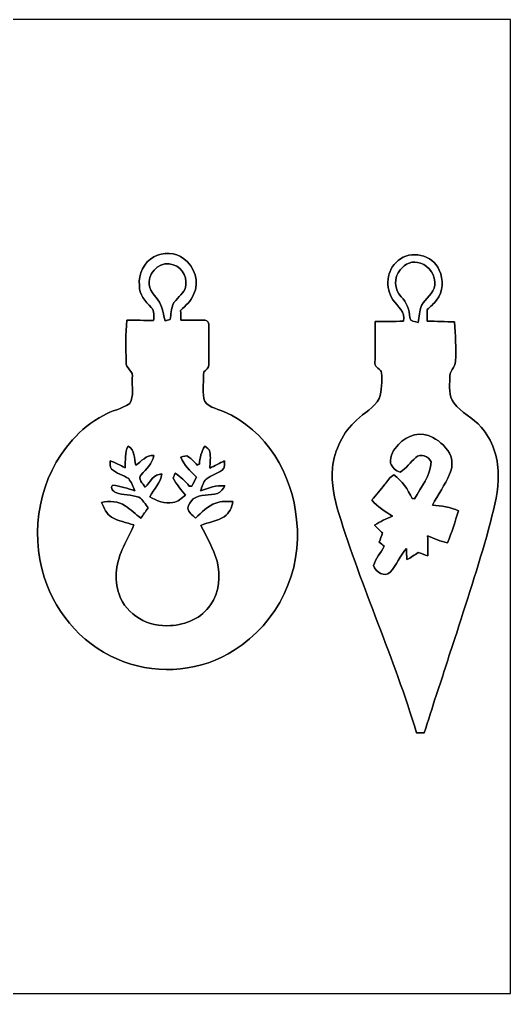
# Model space of a CAD drawing. Header units: centimetres. Extents: x -16.8 to 16.8, y -16.7 to 16.7.
# Drawn here: x -0.03 to 16.77, y -16.67 to 16.67 of the extents above; entities that cross this region are included whole.
import ezdxf

# ---------------------------------------------------------------- set-up
doc = ezdxf.new("R2010")
doc.units = ezdxf.units.CM
doc.header["$MEASUREMENT"] = 0
doc.layers.add('Layer 1', color=7, linetype='Continuous')

msp = doc.modelspace()

# ---------------------------------------------------------------- linework, layer by layer
at = {"layer": 'Layer 1', "color": 7}
for points, knots in [([(-16.77458, 16.66875), (-16.77458, 16.66875), (16.77458, 16.66875), (16.77458, 16.66875), (16.77458, 16.66875), (16.77458, 16.66875), (16.77458, -16.66875), (16.77458, -16.66875), (16.77458, -16.66875), (16.77458, -16.66875), (-16.77458, -16.66875), (-16.77458, -16.66875), (-16.77458, -16.66875), (-16.77458, -16.66875), (-16.77458, 16.66875), (-16.77458, 16.66875), (-16.77458, 16.66875), (-16.77458, 16.66875), (-16.77458, 16.66875), (-16.77458, 16.66875)], [0, 0, 0, 0, 0.16666667, 0.16666667, 0.16666667, 0.16666667, 0.33333333, 0.33333333, 0.33333333, 0.33333333, 0.5, 0.5, 0.5, 0.5, 0.66666667, 0.66666667, 0.66666667, 0.66666667, 1, 1, 1, 1]), ([(4.57271, 8.54957), (4.23369, 8.35836), (4.03049, 7.95549), (4.07564, 7.56814), (4.07564, 7.56814), (4.05765, 7.25734), (4.2799, 7.01569), (4.47957, 6.8072), (4.47957, 6.8072), (4.59811, 6.69431), (4.57447, 6.51298), (4.56142, 6.36482), (4.56142, 6.36482), (4.25379, 6.36517), (3.94688, 6.38281), (3.63961, 6.37222), (3.63961, 6.37222), (3.60327, 5.90197), (3.59939, 5.42854), (3.62444, 4.95759), (3.62444, 4.95759), (3.58316, 4.72405), (3.89961, 4.63621), (3.82976, 4.39349), (3.82976, 4.39349), (3.81141, 4.11127), (3.89502, 3.78143), (3.74297, 3.52496), (3.74297, 3.52496), (3.46745, 3.33692), (3.12843, 3.28612), (2.84304, 3.11679), (2.84304, 3.11679), (2.43522, 2.91394), (2.08386, 2.61303), (1.77941, 2.27718), (1.77941, 2.27718), (0.65722, 1.02623), (0.30586, -0.83079), (0.81986, -2.42147), (0.81986, -2.42147), (1.22273, -3.73133), (2.25143, -4.8447), (3.54401, -5.31213), (3.54401, -5.31213), (4.77026, -5.77286), (6.21771, -5.63704), (7.31696, -4.91631), (7.31696, -4.91631), (8.80604, -4.0065), (9.67246, -2.18687), (9.45268, -0.45685), (9.45268, -0.45685), (9.32497, 1.08691), (8.41939, 2.63419), (6.95537, 3.24979), (6.95537, 3.24979), (6.71795, 3.36233), (6.35882, 3.39866), (6.27451, 3.69676), (6.27451, 3.69676), (6.24064, 3.99979), (6.2671, 4.30636), (6.27451, 4.6101), (6.27451, 4.6101), (6.35388, 4.67501), (6.45619, 4.74486), (6.44807, 4.86163), (6.44807, 4.86163), (6.44313, 5.3213), (6.45266, 5.78203), (6.44737, 6.24134), (6.44737, 6.24134), (6.45513, 6.34929), (6.34047, 6.37646), (6.25581, 6.38034), (6.25581, 6.38034), (6.00181, 6.38669), (5.74781, 6.37681), (5.49416, 6.37893), (5.49416, 6.37893), (5.49099, 6.49005), (5.4864, 6.60294), (5.4864, 6.71371), (5.4864, 6.71371), (5.65044, 6.88128), (5.85082, 7.0298), (5.93125, 7.26017), (5.93125, 7.26017), (6.13586, 7.67327), (5.97147, 8.22819), (5.58941, 8.48078), (5.58941, 8.48078), (5.30648, 8.70797), (4.88703, 8.71432), (4.57271, 8.54957), (4.57271, 8.54957), (4.57271, 8.54957), (4.57271, 8.54957), (4.57271, 8.54957)], [0, 0, 0, 0, 0.03846154, 0.03846154, 0.03846154, 0.03846154, 0.07692308, 0.07692308, 0.07692308, 0.07692308, 0.11538462, 0.11538462, 0.11538462, 0.11538462, 0.15384615, 0.15384615, 0.15384615, 0.15384615, 0.19230769, 0.19230769, 0.19230769, 0.19230769, 0.23076923, 0.23076923, 0.23076923, 0.23076923, 0.26923077, 0.26923077, 0.26923077, 0.26923077, 0.30769231, 0.30769231, 0.30769231, 0.30769231, 0.34615385, 0.34615385, 0.34615385, 0.34615385, 0.38461538, 0.38461538, 0.38461538, 0.38461538, 0.42307692, 0.42307692, 0.42307692, 0.42307692, 0.46153846, 0.46153846, 0.46153846, 0.46153846, 0.5, 0.5, 0.5, 0.5, 0.53846154, 0.53846154, 0.53846154, 0.53846154, 0.57692308, 0.57692308, 0.57692308, 0.57692308, 0.61538462, 0.61538462, 0.61538462, 0.61538462, 0.65384615, 0.65384615, 0.65384615, 0.65384615, 0.69230769, 0.69230769, 0.69230769, 0.69230769, 0.73076923, 0.73076923, 0.73076923, 0.73076923, 0.76923077, 0.76923077, 0.76923077, 0.76923077, 0.80769231, 0.80769231, 0.80769231, 0.80769231, 0.84615385, 0.84615385, 0.84615385, 0.84615385, 0.88461538, 0.88461538, 0.88461538, 0.88461538, 0.92307692, 0.92307692, 0.92307692, 0.92307692, 1, 1, 1, 1]), ([(12.92578, 8.41728), (12.53031, 8.09872), (12.47316, 7.48065), (12.75115, 7.07037), (12.75115, 7.07037), (12.92084, 6.85482), (13.18189, 6.65515), (13.10816, 6.34294), (13.10816, 6.34294), (12.78572, 6.33448), (12.46399, 6.3313), (12.14226, 6.32742), (12.14226, 6.32742), (12.14931, 5.85082), (12.14931, 5.37457), (12.1352, 4.89761), (12.1352, 4.89761), (12.1218, 4.74133), (12.34722, 4.71523), (12.36486, 4.56918), (12.36486, 4.56918), (12.37156, 4.27955), (12.37439, 3.97686), (12.2809, 3.69817), (12.2809, 3.69817), (12.11262, 3.36726), (11.76126, 3.20887), (11.50585, 2.95839), (11.50585, 2.95839), (11.03736, 2.53965), (10.75443, 1.93816), (10.67788, 1.31833), (10.67788, 1.31833), (10.63872, 0.78881), (10.73891, 0.26035), (10.90154, -0.24165), (10.90154, -0.24165), (11.67836, -2.78059), (12.79666, -5.19994), (13.55549, -7.74524), (13.55549, -7.74524), (13.6204, -7.74488), (13.74951, -7.74418), (13.81407, -7.74382), (13.81407, -7.74382), (13.96929, -7.32367), (14.09171, -6.89292), (14.22576, -6.46571), (14.22576, -6.46571), (14.484, -5.75769), (14.68296, -5.02955), (14.93696, -4.32012), (14.93696, -4.32012), (15.32572, -3.05929), (15.7547, -1.81046), (16.08878, -0.5334), (16.08878, -0.5334), (16.22566, 0.00494), (16.38159, 0.55033), (16.35372, 1.11196), (16.35372, 1.11196), (16.3509, 1.69298), (16.1544, 2.27683), (15.77269, 2.71886), (15.77269, 2.71886), (15.49329, 3.03283), (15.08866, 3.20746), (14.83642, 3.54753), (14.83642, 3.54753), (14.64698, 3.78284), (14.69672, 4.11409), (14.69707, 4.39173), (14.69707, 4.39173), (14.66532, 4.61574), (14.88369, 4.75862), (14.89392, 4.96852), (14.89392, 4.96852), (14.9098, 5.41867), (14.89957, 5.87058), (14.85724, 6.31896), (14.85724, 6.31896), (14.54644, 6.32919), (14.23635, 6.33554), (13.92661, 6.34612), (13.92661, 6.34612), (13.92484, 6.47806), (13.92414, 6.61), (13.92379, 6.74194), (13.92379, 6.74194), (14.03456, 6.84389), (14.1538, 6.93984), (14.24446, 7.0612), (14.24446, 7.0612), (14.46847, 7.34942), (14.48647, 7.76852), (14.33724, 8.09343), (14.33724, 8.09343), (14.11358, 8.62189), (13.35546, 8.78593), (12.92578, 8.41728)], [0, 0, 0, 0, 0.03846154, 0.03846154, 0.03846154, 0.03846154, 0.07692308, 0.07692308, 0.07692308, 0.07692308, 0.11538462, 0.11538462, 0.11538462, 0.11538462, 0.15384615, 0.15384615, 0.15384615, 0.15384615, 0.19230769, 0.19230769, 0.19230769, 0.19230769, 0.23076923, 0.23076923, 0.23076923, 0.23076923, 0.26923077, 0.26923077, 0.26923077, 0.26923077, 0.30769231, 0.30769231, 0.30769231, 0.30769231, 0.34615385, 0.34615385, 0.34615385, 0.34615385, 0.38461538, 0.38461538, 0.38461538, 0.38461538, 0.42307692, 0.42307692, 0.42307692, 0.42307692, 0.46153846, 0.46153846, 0.46153846, 0.46153846, 0.5, 0.5, 0.5, 0.5, 0.53846154, 0.53846154, 0.53846154, 0.53846154, 0.57692308, 0.57692308, 0.57692308, 0.57692308, 0.61538462, 0.61538462, 0.61538462, 0.61538462, 0.65384615, 0.65384615, 0.65384615, 0.65384615, 0.69230769, 0.69230769, 0.69230769, 0.69230769, 0.73076923, 0.73076923, 0.73076923, 0.73076923, 0.76923077, 0.76923077, 0.76923077, 0.76923077, 0.80769231, 0.80769231, 0.80769231, 0.80769231, 0.84615385, 0.84615385, 0.84615385, 0.84615385, 0.88461538, 0.88461538, 0.88461538, 0.88461538, 0.92307692, 0.92307692, 0.92307692, 0.92307692, 1, 1, 1, 1]), ([(4.40408, 7.69691), (4.42454, 8.08672), (4.85352, 8.42892), (5.23487, 8.27123), (5.23487, 8.27123), (5.57177, 8.17139), (5.74428, 7.77134), (5.64162, 7.44714), (5.64162, 7.44714), (5.53367, 7.24711), (5.32977, 7.11694), (5.22393, 6.91586), (5.22393, 6.91586), (5.16079, 6.75358), (5.15937, 6.57507), (5.12762, 6.40503), (5.12762, 6.40503), (5.06906, 6.38986), (5.0105, 6.37434), (4.95229, 6.35917), (4.95229, 6.35917), (4.89444, 6.57049), (4.86481, 6.79344), (4.76638, 6.99064), (4.76638, 6.99064), (4.61539, 7.20196), (4.37974, 7.41292), (4.40408, 7.69691)], [0, 0, 0, 0, 0.125, 0.125, 0.125, 0.125, 0.25, 0.25, 0.25, 0.25, 0.375, 0.375, 0.375, 0.375, 0.5, 0.5, 0.5, 0.5, 0.625, 0.625, 0.625, 0.625, 0.75, 0.75, 0.75, 0.75, 1, 1, 1, 1]), ([(12.99916, 8.0966), (13.14697, 8.30474), (13.44295, 8.43668), (13.68989, 8.32591), (13.68989, 8.32591), (14.00598, 8.22889), (14.20707, 7.89622), (14.18907, 7.57237), (14.18907, 7.57237), (14.13898, 7.28486), (13.85993, 7.12364), (13.72729, 6.88022), (13.72729, 6.88022), (13.66026, 6.69219), (13.65179, 6.48935), (13.61122, 6.29461), (13.61122, 6.29461), (13.52762, 6.34153), (13.32618, 6.3186), (13.32442, 6.46324), (13.32442, 6.46324), (13.31912, 6.72994), (13.22035, 6.98606), (13.03796, 7.18114), (13.03796, 7.18114), (12.79666, 7.41292), (12.77338, 7.84825), (12.99916, 8.0966)], [0, 0, 0, 0, 0.125, 0.125, 0.125, 0.125, 0.25, 0.25, 0.25, 0.25, 0.375, 0.375, 0.375, 0.375, 0.5, 0.5, 0.5, 0.5, 0.625, 0.625, 0.625, 0.625, 0.75, 0.75, 0.75, 0.75, 1, 1, 1, 1]), ([(12.93742, 2.12654), (13.22105, 2.44651), (13.73046, 2.58692), (14.11534, 2.36608), (14.11534, 2.36608), (14.38028, 2.22215), (14.6117, 1.99849), (14.73764, 1.72156), (14.73764, 1.72156), (14.77716, 1.52188), (14.79232, 1.29858), (14.69214, 1.11231), (14.69214, 1.11231), (14.53339, 0.73625), (14.28715, 0.40746), (14.10758, 0.04269), (14.10758, 0.04269), (14.40744, 0.01588), (14.72177, -0.00564), (14.99306, -0.15099), (14.99306, -0.15099), (14.87911, -0.51823), (14.76728, -0.88794), (14.61876, -1.24319), (14.61876, -1.24319), (14.38063, -1.19768), (14.16367, -1.08867), (13.9386, -1.00471), (13.9386, -1.00471), (13.94284, -1.23331), (13.94777, -1.46226), (13.9506, -1.69122), (13.9506, -1.69122), (13.83594, -1.65523), (13.72411, -1.61149), (13.61193, -1.56951), (13.61193, -1.56951), (13.48881, -1.65982), (13.36604, -1.7526), (13.22599, -1.81539), (13.22599, -1.81539), (13.22035, -1.68875), (13.21364, -1.55963), (13.21082, -1.43334), (13.21082, -1.43334), (13.00833, -1.69298), (12.86192, -1.99319), (12.65555, -2.24931), (12.65555, -2.24931), (12.46364, -2.44934), (12.16237, -2.23203), (12.08617, -2.02459), (12.08617, -2.02459), (12.14437, -1.778), (12.34616, -1.58856), (12.44671, -1.3589), (12.44671, -1.3589), (12.39273, -1.31198), (12.3384, -1.26506), (12.28513, -1.21814), (12.28513, -1.21814), (12.32112, -1.11372), (12.35781, -1.00965), (12.39626, -0.90629), (12.39626, -0.90629), (12.30277, -0.8195), (12.20823, -0.73413), (12.12532, -0.63747), (12.12532, -0.63747), (12.31759, -0.51823), (12.51973, -0.41451), (12.7314, -0.33373), (12.7314, -0.33373), (12.48974, -0.15769), (12.21669, -0.01517), (12.02761, 0.22331), (12.02761, 0.22331), (12.17648, 0.4004), (12.33346, 0.5715), (12.46999, 0.75883), (12.46999, 0.75883), (12.56524, 0.87348), (12.64391, 1.016), (12.7829, 1.08409), (12.7829, 1.08409), (13.06477, 0.88265), (13.26727, 0.58808), (13.40344, 0.27305), (13.40344, 0.27305), (13.42461, 0.27093), (13.46623, 0.26705), (13.48705, 0.26494), (13.48705, 0.26494), (13.71, 0.66781), (14.04761, 1.04846), (14.05784, 1.53141), (14.05784, 1.53141), (13.97564, 1.71732), (13.69095, 1.82563), (13.53114, 1.67464), (13.53114, 1.67464), (13.34417, 1.51977), (13.21541, 1.29434), (12.99704, 1.18075), (12.99704, 1.18075), (12.84358, 1.20756), (12.72046, 1.34549), (12.67072, 1.48802), (12.67072, 1.48802), (12.62839, 1.7339), (12.78643, 1.95227), (12.93742, 2.12654)], [0, 0, 0, 0, 0.03448276, 0.03448276, 0.03448276, 0.03448276, 0.06896552, 0.06896552, 0.06896552, 0.06896552, 0.10344828, 0.10344828, 0.10344828, 0.10344828, 0.13793103, 0.13793103, 0.13793103, 0.13793103, 0.17241379, 0.17241379, 0.17241379, 0.17241379, 0.20689655, 0.20689655, 0.20689655, 0.20689655, 0.24137931, 0.24137931, 0.24137931, 0.24137931, 0.27586207, 0.27586207, 0.27586207, 0.27586207, 0.31034483, 0.31034483, 0.31034483, 0.31034483, 0.34482759, 0.34482759, 0.34482759, 0.34482759, 0.37931034, 0.37931034, 0.37931034, 0.37931034, 0.4137931, 0.4137931, 0.4137931, 0.4137931, 0.44827586, 0.44827586, 0.44827586, 0.44827586, 0.48275862, 0.48275862, 0.48275862, 0.48275862, 0.51724138, 0.51724138, 0.51724138, 0.51724138, 0.55172414, 0.55172414, 0.55172414, 0.55172414, 0.5862069, 0.5862069, 0.5862069, 0.5862069, 0.62068966, 0.62068966, 0.62068966, 0.62068966, 0.65517241, 0.65517241, 0.65517241, 0.65517241, 0.68965517, 0.68965517, 0.68965517, 0.68965517, 0.72413793, 0.72413793, 0.72413793, 0.72413793, 0.75862069, 0.75862069, 0.75862069, 0.75862069, 0.79310345, 0.79310345, 0.79310345, 0.79310345, 0.82758621, 0.82758621, 0.82758621, 0.82758621, 0.86206897, 0.86206897, 0.86206897, 0.86206897, 0.89655172, 0.89655172, 0.89655172, 0.89655172, 0.93103448, 0.93103448, 0.93103448, 0.93103448, 1, 1, 1, 1]), ([(3.68794, 2.06975), (3.92359, 1.93428), (3.90102, 1.64394), (3.94829, 1.4097), (3.94829, 1.4097), (4.14055, 1.54234), (4.30918, 1.77059), (4.56777, 1.74061), (4.56777, 1.74061), (4.52014, 1.46756), (4.30706, 1.28376), (4.1342, 1.08726), (4.1342, 1.08726), (3.99768, 0.9465), (4.19488, 0.78034), (4.27708, 0.66358), (4.27708, 0.66358), (4.43477, 0.84314), (4.56812, 1.11054), (4.84187, 1.11372), (4.84187, 1.11372), (4.80483, 0.8068), (4.57165, 0.5902), (4.42701, 0.33338), (4.42701, 0.33338), (4.66019, 0.19156), (4.94312, 0.07691), (5.22041, 0.13794), (5.22041, 0.13794), (5.39397, 0.15769), (5.5185, 0.28646), (5.65009, 0.3877), (5.65009, 0.3877), (5.49981, 0.57432), (5.34741, 0.75953), (5.22605, 0.96661), (5.22605, 0.96661), (5.24898, 1.02376), (5.27191, 1.08126), (5.29519, 1.13841), (5.29519, 1.13841), (5.48146, 1.02059), (5.64303, 0.86854), (5.78132, 0.69674), (5.78132, 0.69674), (5.80214, 0.69532), (5.84376, 0.69215), (5.86458, 0.69074), (5.86458, 0.69074), (5.91714, 0.79551), (5.97112, 0.89923), (6.02474, 1.00365), (6.02474, 1.00365), (5.82119, 1.21073), (5.59153, 1.41005), (5.49416, 1.69263), (5.49416, 1.69263), (5.57883, 1.70744), (5.68007, 1.76565), (5.75804, 1.7018), (5.75804, 1.7018), (5.86881, 1.62313), (5.95559, 1.51694), (6.04908, 1.41958), (6.04908, 1.41958), (6.06848, 1.42663), (6.10694, 1.44074), (6.12634, 1.4478), (6.12634, 1.4478), (6.13727, 1.66688), (6.1976, 1.8796), (6.31119, 2.06692), (6.31119, 2.06692), (6.37716, 2.01083), (6.46642, 1.96391), (6.4897, 1.8736), (6.4897, 1.8736), (6.51651, 1.68593), (6.49499, 1.49789), (6.48194, 1.30986), (6.48194, 1.30986), (6.65162, 1.39347), (6.81778, 1.48378), (6.99135, 1.55963), (6.99135, 1.55963), (6.98712, 1.45239), (7.0044, 1.31904), (6.90951, 1.24319), (6.90951, 1.24319), (6.73664, 1.12466), (6.53062, 1.06292), (6.35952, 0.94086), (6.35952, 0.94086), (6.25334, 0.83114), (6.2163, 0.6731), (6.16691, 0.53375), (6.16691, 0.53375), (6.43467, 0.63359), (6.70948, 0.74471), (7.00229, 0.70168), (7.00229, 0.70168), (6.93491, 0.60501), (6.86647, 0.49424), (6.75146, 0.4505), (6.75146, 0.4505), (6.47594, 0.37324), (6.16162, 0.42474), (5.91291, 0.26106), (5.91291, 0.26106), (5.84482, 0.1651), (5.74357, 0.07126), (5.73334, -0.05292), (5.73334, -0.05292), (5.75204, -0.20496), (5.88892, -0.30092), (5.99546, -0.39511), (5.99546, -0.39511), (6.20642, -0.20038), (6.40927, 0.02505), (6.69008, 0.11748), (6.69008, 0.11748), (6.87846, 0.17886), (7.08025, 0.18768), (7.27604, 0.16686), (7.27604, 0.16686), (7.23336, -0.02858), (7.15469, -0.2346), (6.97971, -0.34819), (6.97971, -0.34819), (6.73417, -0.50024), (6.44102, -0.53763), (6.17679, -0.64664), (6.17679, -0.64664), (6.37963, -1.0481), (6.61282, -1.43828), (6.73241, -1.87537), (6.73241, -1.87537), (6.83789, -2.37314), (6.83048, -2.9464), (6.50452, -3.3655), (6.50452, -3.3655), (6.21312, -3.81953), (5.65714, -4.05059), (5.13362, -4.07494), (5.13362, -4.07494), (4.40831, -4.13808), (3.61315, -3.72145), (3.38279, -3.00602), (3.38279, -3.00602), (3.18064, -2.4705), (3.28895, -1.87678), (3.53095, -1.37513), (3.53095, -1.37513), (3.65407, -1.12854), (3.78248, -0.88371), (3.88267, -0.62653), (3.88267, -0.62653), (3.62656, -0.55069), (3.3588, -0.49742), (3.12244, -0.36901), (3.12244, -0.36901), (2.93582, -0.26141), (2.86597, -0.04657), (2.78165, 0.13899), (2.78165, 0.13899), (3.04976, 0.1905), (3.35492, 0.18591), (3.58528, 0.02328), (3.58528, 0.02328), (3.77472, -0.10442), (3.94159, -0.26211), (4.12644, -0.39688), (4.12644, -0.39688), (4.20758, -0.27975), (4.29154, -0.16475), (4.37268, -0.04763), (4.37268, -0.04763), (4.27672, 0.07973), (4.19488, 0.22825), (4.05977, 0.31679), (4.05977, 0.31679), (3.80541, 0.41557), (3.51437, 0.37006), (3.26284, 0.47625), (3.26284, 0.47625), (3.17324, 0.51506), (3.06529, 0.63923), (3.16265, 0.72602), (3.16265, 0.72602), (3.42406, 0.70697), (3.66818, 0.60396), (3.92042, 0.54046), (3.92042, 0.54046), (3.86503, 0.68509), (3.79659, 0.82691), (3.70769, 0.95321), (3.70769, 0.95321), (3.51649, 1.07421), (3.29248, 1.13841), (3.11432, 1.28094), (3.11432, 1.28094), (3.04906, 1.35678), (3.07481, 1.46791), (3.06811, 1.55963), (3.06811, 1.55963), (3.25191, 1.50777), (3.41595, 1.40935), (3.58458, 1.32221), (3.58458, 1.32221), (3.60362, 1.57198), (3.56658, 1.84044), (3.68794, 2.06975)], [0, 0, 0, 0, 0.01851852, 0.01851852, 0.01851852, 0.01851852, 0.03703704, 0.03703704, 0.03703704, 0.03703704, 0.05555556, 0.05555556, 0.05555556, 0.05555556, 0.07407407, 0.07407407, 0.07407407, 0.07407407, 0.09259259, 0.09259259, 0.09259259, 0.09259259, 0.11111111, 0.11111111, 0.11111111, 0.11111111, 0.12962963, 0.12962963, 0.12962963, 0.12962963, 0.14814815, 0.14814815, 0.14814815, 0.14814815, 0.16666667, 0.16666667, 0.16666667, 0.16666667, 0.18518519, 0.18518519, 0.18518519, 0.18518519, 0.2037037, 0.2037037, 0.2037037, 0.2037037, 0.22222222, 0.22222222, 0.22222222, 0.22222222, 0.24074074, 0.24074074, 0.24074074, 0.24074074, 0.25925926, 0.25925926, 0.25925926, 0.25925926, 0.27777778, 0.27777778, 0.27777778, 0.27777778, 0.2962963, 0.2962963, 0.2962963, 0.2962963, 0.31481481, 0.31481481, 0.31481481, 0.31481481, 0.33333333, 0.33333333, 0.33333333, 0.33333333, 0.35185185, 0.35185185, 0.35185185, 0.35185185, 0.37037037, 0.37037037, 0.37037037, 0.37037037, 0.38888889, 0.38888889, 0.38888889, 0.38888889, 0.40740741, 0.40740741, 0.40740741, 0.40740741, 0.42592593, 0.42592593, 0.42592593, 0.42592593, 0.44444444, 0.44444444, 0.44444444, 0.44444444, 0.46296296, 0.46296296, 0.46296296, 0.46296296, 0.48148148, 0.48148148, 0.48148148, 0.48148148, 0.5, 0.5, 0.5, 0.5, 0.51851852, 0.51851852, 0.51851852, 0.51851852, 0.53703704, 0.53703704, 0.53703704, 0.53703704, 0.55555556, 0.55555556, 0.55555556, 0.55555556, 0.57407407, 0.57407407, 0.57407407, 0.57407407, 0.59259259, 0.59259259, 0.59259259, 0.59259259, 0.61111111, 0.61111111, 0.61111111, 0.61111111, 0.62962963, 0.62962963, 0.62962963, 0.62962963, 0.64814815, 0.64814815, 0.64814815, 0.64814815, 0.66666667, 0.66666667, 0.66666667, 0.66666667, 0.68518519, 0.68518519, 0.68518519, 0.68518519, 0.7037037, 0.7037037, 0.7037037, 0.7037037, 0.72222222, 0.72222222, 0.72222222, 0.72222222, 0.74074074, 0.74074074, 0.74074074, 0.74074074, 0.75925926, 0.75925926, 0.75925926, 0.75925926, 0.77777778, 0.77777778, 0.77777778, 0.77777778, 0.7962963, 0.7962963, 0.7962963, 0.7962963, 0.81481481, 0.81481481, 0.81481481, 0.81481481, 0.83333333, 0.83333333, 0.83333333, 0.83333333, 0.85185185, 0.85185185, 0.85185185, 0.85185185, 0.87037037, 0.87037037, 0.87037037, 0.87037037, 0.88888889, 0.88888889, 0.88888889, 0.88888889, 0.90740741, 0.90740741, 0.90740741, 0.90740741, 0.92592593, 0.92592593, 0.92592593, 0.92592593, 0.94444444, 0.94444444, 0.94444444, 0.94444444, 0.96296296, 0.96296296, 0.96296296, 0.96296296, 1, 1, 1, 1])]:
    msp.add_open_spline(points, degree=3, knots=knots, dxfattribs=at)
at = {"layer": 'Layer 1', "color": 252}
for points, knots in [([(4.57271, 8.54957), (4.88703, 8.71432), (5.30648, 8.70797), (5.58941, 8.48078), (5.58941, 8.48078), (5.97147, 8.22819), (6.13586, 7.67327), (5.93125, 7.26017), (5.93125, 7.26017), (5.85082, 7.0298), (5.65044, 6.88128), (5.4864, 6.71371), (5.4864, 6.71371), (5.4864, 6.60294), (5.49099, 6.49005), (5.49416, 6.37893), (5.49416, 6.37893), (5.74781, 6.37681), (6.00181, 6.38669), (6.25581, 6.38034), (6.25581, 6.38034), (6.34047, 6.37646), (6.45513, 6.34929), (6.44737, 6.24134), (6.44737, 6.24134), (6.45266, 5.78203), (6.44313, 5.3213), (6.44807, 4.86163), (6.44807, 4.86163), (6.45619, 4.74486), (6.35388, 4.67501), (6.27451, 4.6101), (6.27451, 4.6101), (6.2671, 4.30636), (6.24064, 3.99979), (6.27451, 3.69676), (6.27451, 3.69676), (6.35882, 3.39866), (6.71795, 3.36233), (6.95537, 3.24979), (6.95537, 3.24979), (8.41939, 2.63419), (9.32497, 1.08691), (9.45268, -0.45685), (9.45268, -0.45685), (9.67246, -2.18687), (8.80604, -4.0065), (7.31696, -4.91631), (7.31696, -4.91631), (6.21771, -5.63704), (4.77026, -5.77286), (3.54401, -5.31213), (3.54401, -5.31213), (2.25143, -4.8447), (1.22273, -3.73133), (0.81986, -2.42147), (0.81986, -2.42147), (0.30586, -0.83079), (0.65722, 1.02623), (1.77941, 2.27718), (1.77941, 2.27718), (2.08386, 2.61303), (2.43522, 2.91394), (2.84304, 3.11679), (2.84304, 3.11679), (3.12843, 3.28612), (3.46745, 3.33692), (3.74297, 3.52496), (3.74297, 3.52496), (3.89502, 3.78143), (3.81141, 4.11127), (3.82976, 4.39349), (3.82976, 4.39349), (3.89961, 4.63621), (3.58316, 4.72405), (3.62444, 4.95759), (3.62444, 4.95759), (3.59939, 5.42854), (3.60327, 5.90197), (3.63961, 6.37222), (3.63961, 6.37222), (3.94688, 6.38281), (4.25379, 6.36517), (4.56142, 6.36482), (4.56142, 6.36482), (4.57447, 6.51298), (4.59811, 6.69431), (4.47957, 6.8072), (4.47957, 6.8072), (4.2799, 7.01569), (4.05765, 7.25734), (4.07564, 7.56814), (4.07564, 7.56814), (4.03049, 7.95549), (4.23369, 8.35836), (4.57271, 8.54957), (4.57271, 8.54957), (4.57271, 8.54957), (4.57271, 8.54957), (4.57271, 8.54957)], [0, 0, 0, 0, 0.03846154, 0.03846154, 0.03846154, 0.03846154, 0.07692308, 0.07692308, 0.07692308, 0.07692308, 0.11538462, 0.11538462, 0.11538462, 0.11538462, 0.15384615, 0.15384615, 0.15384615, 0.15384615, 0.19230769, 0.19230769, 0.19230769, 0.19230769, 0.23076923, 0.23076923, 0.23076923, 0.23076923, 0.26923077, 0.26923077, 0.26923077, 0.26923077, 0.30769231, 0.30769231, 0.30769231, 0.30769231, 0.34615385, 0.34615385, 0.34615385, 0.34615385, 0.38461538, 0.38461538, 0.38461538, 0.38461538, 0.42307692, 0.42307692, 0.42307692, 0.42307692, 0.46153846, 0.46153846, 0.46153846, 0.46153846, 0.5, 0.5, 0.5, 0.5, 0.53846154, 0.53846154, 0.53846154, 0.53846154, 0.57692308, 0.57692308, 0.57692308, 0.57692308, 0.61538462, 0.61538462, 0.61538462, 0.61538462, 0.65384615, 0.65384615, 0.65384615, 0.65384615, 0.69230769, 0.69230769, 0.69230769, 0.69230769, 0.73076923, 0.73076923, 0.73076923, 0.73076923, 0.76923077, 0.76923077, 0.76923077, 0.76923077, 0.80769231, 0.80769231, 0.80769231, 0.80769231, 0.84615385, 0.84615385, 0.84615385, 0.84615385, 0.88461538, 0.88461538, 0.88461538, 0.88461538, 0.92307692, 0.92307692, 0.92307692, 0.92307692, 1, 1, 1, 1]), ([(12.92578, 8.41728), (13.35546, 8.78593), (14.11358, 8.62189), (14.33724, 8.09343), (14.33724, 8.09343), (14.48647, 7.76852), (14.46847, 7.34942), (14.24446, 7.0612), (14.24446, 7.0612), (14.1538, 6.93984), (14.03456, 6.84389), (13.92379, 6.74194), (13.92379, 6.74194), (13.92414, 6.61), (13.92484, 6.47806), (13.92661, 6.34612), (13.92661, 6.34612), (14.23635, 6.33554), (14.54644, 6.32919), (14.85724, 6.31896), (14.85724, 6.31896), (14.89957, 5.87058), (14.9098, 5.41867), (14.89392, 4.96852), (14.89392, 4.96852), (14.88369, 4.75862), (14.66532, 4.61574), (14.69707, 4.39173), (14.69707, 4.39173), (14.69672, 4.11409), (14.64698, 3.78284), (14.83642, 3.54753), (14.83642, 3.54753), (15.08866, 3.20746), (15.49329, 3.03283), (15.77269, 2.71886), (15.77269, 2.71886), (16.1544, 2.27683), (16.3509, 1.69298), (16.35372, 1.11196), (16.35372, 1.11196), (16.38159, 0.55033), (16.22566, 0.00494), (16.08878, -0.5334), (16.08878, -0.5334), (15.7547, -1.81046), (15.32572, -3.05929), (14.93696, -4.32012), (14.93696, -4.32012), (14.68296, -5.02955), (14.484, -5.75769), (14.22576, -6.46571), (14.22576, -6.46571), (14.09171, -6.89292), (13.96929, -7.32367), (13.81407, -7.74382), (13.81407, -7.74382), (13.74951, -7.74418), (13.6204, -7.74488), (13.55549, -7.74524), (13.55549, -7.74524), (12.79666, -5.19994), (11.67836, -2.78059), (10.90154, -0.24165), (10.90154, -0.24165), (10.73891, 0.26035), (10.63872, 0.78881), (10.67788, 1.31833), (10.67788, 1.31833), (10.75443, 1.93816), (11.03736, 2.53965), (11.50585, 2.95839), (11.50585, 2.95839), (11.76126, 3.20887), (12.11262, 3.36726), (12.2809, 3.69817), (12.2809, 3.69817), (12.37439, 3.97686), (12.37156, 4.27955), (12.36486, 4.56918), (12.36486, 4.56918), (12.34722, 4.71523), (12.1218, 4.74133), (12.1352, 4.89761), (12.1352, 4.89761), (12.14931, 5.37457), (12.14931, 5.85082), (12.14226, 6.32742), (12.14226, 6.32742), (12.46399, 6.3313), (12.78572, 6.33448), (13.10816, 6.34294), (13.10816, 6.34294), (13.18189, 6.65515), (12.92084, 6.85482), (12.75115, 7.07037), (12.75115, 7.07037), (12.47316, 7.48065), (12.53031, 8.09872), (12.92578, 8.41728), (12.92578, 8.41728), (12.92578, 8.41728), (12.92578, 8.41728), (12.92578, 8.41728)], [0, 0, 0, 0, 0.03703704, 0.03703704, 0.03703704, 0.03703704, 0.07407407, 0.07407407, 0.07407407, 0.07407407, 0.11111111, 0.11111111, 0.11111111, 0.11111111, 0.14814815, 0.14814815, 0.14814815, 0.14814815, 0.18518519, 0.18518519, 0.18518519, 0.18518519, 0.22222222, 0.22222222, 0.22222222, 0.22222222, 0.25925926, 0.25925926, 0.25925926, 0.25925926, 0.2962963, 0.2962963, 0.2962963, 0.2962963, 0.33333333, 0.33333333, 0.33333333, 0.33333333, 0.37037037, 0.37037037, 0.37037037, 0.37037037, 0.40740741, 0.40740741, 0.40740741, 0.40740741, 0.44444444, 0.44444444, 0.44444444, 0.44444444, 0.48148148, 0.48148148, 0.48148148, 0.48148148, 0.51851852, 0.51851852, 0.51851852, 0.51851852, 0.55555556, 0.55555556, 0.55555556, 0.55555556, 0.59259259, 0.59259259, 0.59259259, 0.59259259, 0.62962963, 0.62962963, 0.62962963, 0.62962963, 0.66666667, 0.66666667, 0.66666667, 0.66666667, 0.7037037, 0.7037037, 0.7037037, 0.7037037, 0.74074074, 0.74074074, 0.74074074, 0.74074074, 0.77777778, 0.77777778, 0.77777778, 0.77777778, 0.81481481, 0.81481481, 0.81481481, 0.81481481, 0.85185185, 0.85185185, 0.85185185, 0.85185185, 0.88888889, 0.88888889, 0.88888889, 0.88888889, 0.92592593, 0.92592593, 0.92592593, 0.92592593, 1, 1, 1, 1]), ([(4.40408, 7.69691), (4.37974, 7.41292), (4.61539, 7.20196), (4.76638, 6.99064), (4.76638, 6.99064), (4.86481, 6.79344), (4.89444, 6.57049), (4.95229, 6.35917), (4.95229, 6.35917), (5.0105, 6.37434), (5.06906, 6.38986), (5.12762, 6.40503), (5.12762, 6.40503), (5.15937, 6.57507), (5.16079, 6.75358), (5.22393, 6.91586), (5.22393, 6.91586), (5.32977, 7.11694), (5.53367, 7.24711), (5.64162, 7.44714), (5.64162, 7.44714), (5.74428, 7.77134), (5.57177, 8.17139), (5.23487, 8.27123), (5.23487, 8.27123), (4.85352, 8.42892), (4.42454, 8.08672), (4.40408, 7.69691), (4.40408, 7.69691), (4.40408, 7.69691), (4.40408, 7.69691), (4.40408, 7.69691)], [0, 0, 0, 0, 0.11111111, 0.11111111, 0.11111111, 0.11111111, 0.22222222, 0.22222222, 0.22222222, 0.22222222, 0.33333333, 0.33333333, 0.33333333, 0.33333333, 0.44444444, 0.44444444, 0.44444444, 0.44444444, 0.55555556, 0.55555556, 0.55555556, 0.55555556, 0.66666667, 0.66666667, 0.66666667, 0.66666667, 0.77777778, 0.77777778, 0.77777778, 0.77777778, 1, 1, 1, 1]), ([(12.99916, 8.0966), (12.77338, 7.84825), (12.79666, 7.41292), (13.03796, 7.18114), (13.03796, 7.18114), (13.22035, 6.98606), (13.31912, 6.72994), (13.32442, 6.46324), (13.32442, 6.46324), (13.32618, 6.3186), (13.52762, 6.34153), (13.61122, 6.29461), (13.61122, 6.29461), (13.65179, 6.48935), (13.66026, 6.69219), (13.72729, 6.88022), (13.72729, 6.88022), (13.85993, 7.12364), (14.13898, 7.28486), (14.18907, 7.57237), (14.18907, 7.57237), (14.20707, 7.89622), (14.00598, 8.22889), (13.68989, 8.32591), (13.68989, 8.32591), (13.44295, 8.43668), (13.14697, 8.30474), (12.99916, 8.0966), (12.99916, 8.0966), (12.99916, 8.0966), (12.99916, 8.0966), (12.99916, 8.0966)], [0, 0, 0, 0, 0.11111111, 0.11111111, 0.11111111, 0.11111111, 0.22222222, 0.22222222, 0.22222222, 0.22222222, 0.33333333, 0.33333333, 0.33333333, 0.33333333, 0.44444444, 0.44444444, 0.44444444, 0.44444444, 0.55555556, 0.55555556, 0.55555556, 0.55555556, 0.66666667, 0.66666667, 0.66666667, 0.66666667, 0.77777778, 0.77777778, 0.77777778, 0.77777778, 1, 1, 1, 1]), ([(12.93742, 2.12654), (12.78643, 1.95227), (12.62839, 1.7339), (12.67072, 1.48802), (12.67072, 1.48802), (12.72046, 1.34549), (12.84358, 1.20756), (12.99704, 1.18075), (12.99704, 1.18075), (13.21541, 1.29434), (13.34417, 1.51977), (13.53114, 1.67464), (13.53114, 1.67464), (13.69095, 1.82563), (13.97564, 1.71732), (14.05784, 1.53141), (14.05784, 1.53141), (14.04761, 1.04846), (13.71, 0.66781), (13.48705, 0.26494), (13.48705, 0.26494), (13.46623, 0.26705), (13.42461, 0.27093), (13.40344, 0.27305), (13.40344, 0.27305), (13.26727, 0.58808), (13.06477, 0.88265), (12.7829, 1.08409), (12.7829, 1.08409), (12.64391, 1.016), (12.56524, 0.87348), (12.46999, 0.75883), (12.46999, 0.75883), (12.33346, 0.5715), (12.17648, 0.4004), (12.02761, 0.22331), (12.02761, 0.22331), (12.21669, -0.01517), (12.48974, -0.15769), (12.7314, -0.33373), (12.7314, -0.33373), (12.51973, -0.41451), (12.31759, -0.51823), (12.12532, -0.63747), (12.12532, -0.63747), (12.20823, -0.73413), (12.30277, -0.8195), (12.39626, -0.90629), (12.39626, -0.90629), (12.35781, -1.00965), (12.32112, -1.11372), (12.28513, -1.21814), (12.28513, -1.21814), (12.3384, -1.26506), (12.39273, -1.31198), (12.44671, -1.3589), (12.44671, -1.3589), (12.34616, -1.58856), (12.14437, -1.778), (12.08617, -2.02459), (12.08617, -2.02459), (12.16237, -2.23203), (12.46364, -2.44934), (12.65555, -2.24931), (12.65555, -2.24931), (12.86192, -1.99319), (13.00833, -1.69298), (13.21082, -1.43334), (13.21082, -1.43334), (13.21364, -1.55963), (13.22035, -1.68875), (13.22599, -1.81539), (13.22599, -1.81539), (13.36604, -1.7526), (13.48881, -1.65982), (13.61193, -1.56951), (13.61193, -1.56951), (13.72411, -1.61149), (13.83594, -1.65523), (13.9506, -1.69122), (13.9506, -1.69122), (13.94777, -1.46226), (13.94284, -1.23331), (13.9386, -1.00471), (13.9386, -1.00471), (14.16367, -1.08867), (14.38063, -1.19768), (14.61876, -1.24319), (14.61876, -1.24319), (14.76728, -0.88794), (14.87911, -0.51823), (14.99306, -0.15099), (14.99306, -0.15099), (14.72177, -0.00564), (14.40744, 0.01588), (14.10758, 0.04269), (14.10758, 0.04269), (14.28715, 0.40746), (14.53339, 0.73625), (14.69214, 1.11231), (14.69214, 1.11231), (14.79232, 1.29858), (14.77716, 1.52188), (14.73764, 1.72156), (14.73764, 1.72156), (14.6117, 1.99849), (14.38028, 2.22215), (14.11534, 2.36608), (14.11534, 2.36608), (13.73046, 2.58692), (13.22105, 2.44651), (12.93742, 2.12654)], [0, 0, 0, 0, 0.03448276, 0.03448276, 0.03448276, 0.03448276, 0.06896552, 0.06896552, 0.06896552, 0.06896552, 0.10344828, 0.10344828, 0.10344828, 0.10344828, 0.13793103, 0.13793103, 0.13793103, 0.13793103, 0.17241379, 0.17241379, 0.17241379, 0.17241379, 0.20689655, 0.20689655, 0.20689655, 0.20689655, 0.24137931, 0.24137931, 0.24137931, 0.24137931, 0.27586207, 0.27586207, 0.27586207, 0.27586207, 0.31034483, 0.31034483, 0.31034483, 0.31034483, 0.34482759, 0.34482759, 0.34482759, 0.34482759, 0.37931034, 0.37931034, 0.37931034, 0.37931034, 0.4137931, 0.4137931, 0.4137931, 0.4137931, 0.44827586, 0.44827586, 0.44827586, 0.44827586, 0.48275862, 0.48275862, 0.48275862, 0.48275862, 0.51724138, 0.51724138, 0.51724138, 0.51724138, 0.55172414, 0.55172414, 0.55172414, 0.55172414, 0.5862069, 0.5862069, 0.5862069, 0.5862069, 0.62068966, 0.62068966, 0.62068966, 0.62068966, 0.65517241, 0.65517241, 0.65517241, 0.65517241, 0.68965517, 0.68965517, 0.68965517, 0.68965517, 0.72413793, 0.72413793, 0.72413793, 0.72413793, 0.75862069, 0.75862069, 0.75862069, 0.75862069, 0.79310345, 0.79310345, 0.79310345, 0.79310345, 0.82758621, 0.82758621, 0.82758621, 0.82758621, 0.86206897, 0.86206897, 0.86206897, 0.86206897, 0.89655172, 0.89655172, 0.89655172, 0.89655172, 0.93103448, 0.93103448, 0.93103448, 0.93103448, 1, 1, 1, 1]), ([(3.68794, 2.06975), (3.56658, 1.84044), (3.60362, 1.57198), (3.58458, 1.32221), (3.58458, 1.32221), (3.41595, 1.40935), (3.25191, 1.50777), (3.06811, 1.55963), (3.06811, 1.55963), (3.07481, 1.46791), (3.04906, 1.35678), (3.11432, 1.28094), (3.11432, 1.28094), (3.29248, 1.13841), (3.51649, 1.07421), (3.70769, 0.95321), (3.70769, 0.95321), (3.79659, 0.82691), (3.86503, 0.68509), (3.92042, 0.54046), (3.92042, 0.54046), (3.66818, 0.60396), (3.42406, 0.70697), (3.16265, 0.72602), (3.16265, 0.72602), (3.06529, 0.63923), (3.17324, 0.51506), (3.26284, 0.47625), (3.26284, 0.47625), (3.51437, 0.37006), (3.80541, 0.41557), (4.05977, 0.31679), (4.05977, 0.31679), (4.19488, 0.22825), (4.27672, 0.07973), (4.37268, -0.04763), (4.37268, -0.04763), (4.29154, -0.16475), (4.20758, -0.27975), (4.12644, -0.39688), (4.12644, -0.39688), (3.94159, -0.26211), (3.77472, -0.10442), (3.58528, 0.02328), (3.58528, 0.02328), (3.35492, 0.18591), (3.04976, 0.1905), (2.78165, 0.13899), (2.78165, 0.13899), (2.86597, -0.04657), (2.93582, -0.26141), (3.12244, -0.36901), (3.12244, -0.36901), (3.3588, -0.49742), (3.62656, -0.55069), (3.88267, -0.62653), (3.88267, -0.62653), (3.78248, -0.88371), (3.65407, -1.12854), (3.53095, -1.37513), (3.53095, -1.37513), (3.28895, -1.87678), (3.18064, -2.4705), (3.38279, -3.00602), (3.38279, -3.00602), (3.61315, -3.72145), (4.40831, -4.13808), (5.13362, -4.07494), (5.13362, -4.07494), (5.65714, -4.05059), (6.21312, -3.81953), (6.50452, -3.3655), (6.50452, -3.3655), (6.83048, -2.9464), (6.83789, -2.37314), (6.73241, -1.87537), (6.73241, -1.87537), (6.61282, -1.43828), (6.37963, -1.0481), (6.17679, -0.64664), (6.17679, -0.64664), (6.44102, -0.53763), (6.73417, -0.50024), (6.97971, -0.34819), (6.97971, -0.34819), (7.15469, -0.2346), (7.23336, -0.02858), (7.27604, 0.16686), (7.27604, 0.16686), (7.08025, 0.18768), (6.87846, 0.17886), (6.69008, 0.11748), (6.69008, 0.11748), (6.40927, 0.02505), (6.20642, -0.20038), (5.99546, -0.39511), (5.99546, -0.39511), (5.88892, -0.30092), (5.75204, -0.20496), (5.73334, -0.05292), (5.73334, -0.05292), (5.74357, 0.07126), (5.84482, 0.1651), (5.91291, 0.26106), (5.91291, 0.26106), (6.16162, 0.42474), (6.47594, 0.37324), (6.75146, 0.4505), (6.75146, 0.4505), (6.86647, 0.49424), (6.93491, 0.60501), (7.00229, 0.70168), (7.00229, 0.70168), (6.70948, 0.74471), (6.43467, 0.63359), (6.16691, 0.53375), (6.16691, 0.53375), (6.2163, 0.6731), (6.25334, 0.83114), (6.35952, 0.94086), (6.35952, 0.94086), (6.53062, 1.06292), (6.73664, 1.12466), (6.90951, 1.24319), (6.90951, 1.24319), (7.0044, 1.31904), (6.98712, 1.45239), (6.99135, 1.55963), (6.99135, 1.55963), (6.81778, 1.48378), (6.65162, 1.39347), (6.48194, 1.30986), (6.48194, 1.30986), (6.49499, 1.49789), (6.51651, 1.68593), (6.4897, 1.8736), (6.4897, 1.8736), (6.46642, 1.96391), (6.37716, 2.01083), (6.31119, 2.06692), (6.31119, 2.06692), (6.1976, 1.8796), (6.13727, 1.66688), (6.12634, 1.4478), (6.12634, 1.4478), (6.10694, 1.44074), (6.06848, 1.42663), (6.04908, 1.41958), (6.04908, 1.41958), (5.95559, 1.51694), (5.86881, 1.62313), (5.75804, 1.7018), (5.75804, 1.7018), (5.68007, 1.76565), (5.57883, 1.70744), (5.49416, 1.69263), (5.49416, 1.69263), (5.59153, 1.41005), (5.82119, 1.21073), (6.02474, 1.00365), (6.02474, 1.00365), (5.97112, 0.89923), (5.91714, 0.79551), (5.86458, 0.69074), (5.86458, 0.69074), (5.84376, 0.69215), (5.80214, 0.69532), (5.78132, 0.69674), (5.78132, 0.69674), (5.64303, 0.86854), (5.48146, 1.02059), (5.29519, 1.13841), (5.29519, 1.13841), (5.27191, 1.08126), (5.24898, 1.02376), (5.22605, 0.96661), (5.22605, 0.96661), (5.34741, 0.75953), (5.49981, 0.57432), (5.65009, 0.3877), (5.65009, 0.3877), (5.5185, 0.28646), (5.39397, 0.15769), (5.22041, 0.13794), (5.22041, 0.13794), (4.94312, 0.07691), (4.66019, 0.19156), (4.42701, 0.33338), (4.42701, 0.33338), (4.57165, 0.5902), (4.80483, 0.8068), (4.84187, 1.11372), (4.84187, 1.11372), (4.56812, 1.11054), (4.43477, 0.84314), (4.27708, 0.66358), (4.27708, 0.66358), (4.19488, 0.78034), (3.99768, 0.9465), (4.1342, 1.08726), (4.1342, 1.08726), (4.30706, 1.28376), (4.52014, 1.46756), (4.56777, 1.74061), (4.56777, 1.74061), (4.30918, 1.77059), (4.14055, 1.54234), (3.94829, 1.4097), (3.94829, 1.4097), (3.90102, 1.64394), (3.92359, 1.93428), (3.68794, 2.06975)], [0, 0, 0, 0, 0.01851852, 0.01851852, 0.01851852, 0.01851852, 0.03703704, 0.03703704, 0.03703704, 0.03703704, 0.05555556, 0.05555556, 0.05555556, 0.05555556, 0.07407407, 0.07407407, 0.07407407, 0.07407407, 0.09259259, 0.09259259, 0.09259259, 0.09259259, 0.11111111, 0.11111111, 0.11111111, 0.11111111, 0.12962963, 0.12962963, 0.12962963, 0.12962963, 0.14814815, 0.14814815, 0.14814815, 0.14814815, 0.16666667, 0.16666667, 0.16666667, 0.16666667, 0.18518519, 0.18518519, 0.18518519, 0.18518519, 0.2037037, 0.2037037, 0.2037037, 0.2037037, 0.22222222, 0.22222222, 0.22222222, 0.22222222, 0.24074074, 0.24074074, 0.24074074, 0.24074074, 0.25925926, 0.25925926, 0.25925926, 0.25925926, 0.27777778, 0.27777778, 0.27777778, 0.27777778, 0.2962963, 0.2962963, 0.2962963, 0.2962963, 0.31481481, 0.31481481, 0.31481481, 0.31481481, 0.33333333, 0.33333333, 0.33333333, 0.33333333, 0.35185185, 0.35185185, 0.35185185, 0.35185185, 0.37037037, 0.37037037, 0.37037037, 0.37037037, 0.38888889, 0.38888889, 0.38888889, 0.38888889, 0.40740741, 0.40740741, 0.40740741, 0.40740741, 0.42592593, 0.42592593, 0.42592593, 0.42592593, 0.44444444, 0.44444444, 0.44444444, 0.44444444, 0.46296296, 0.46296296, 0.46296296, 0.46296296, 0.48148148, 0.48148148, 0.48148148, 0.48148148, 0.5, 0.5, 0.5, 0.5, 0.51851852, 0.51851852, 0.51851852, 0.51851852, 0.53703704, 0.53703704, 0.53703704, 0.53703704, 0.55555556, 0.55555556, 0.55555556, 0.55555556, 0.57407407, 0.57407407, 0.57407407, 0.57407407, 0.59259259, 0.59259259, 0.59259259, 0.59259259, 0.61111111, 0.61111111, 0.61111111, 0.61111111, 0.62962963, 0.62962963, 0.62962963, 0.62962963, 0.64814815, 0.64814815, 0.64814815, 0.64814815, 0.66666667, 0.66666667, 0.66666667, 0.66666667, 0.68518519, 0.68518519, 0.68518519, 0.68518519, 0.7037037, 0.7037037, 0.7037037, 0.7037037, 0.72222222, 0.72222222, 0.72222222, 0.72222222, 0.74074074, 0.74074074, 0.74074074, 0.74074074, 0.75925926, 0.75925926, 0.75925926, 0.75925926, 0.77777778, 0.77777778, 0.77777778, 0.77777778, 0.7962963, 0.7962963, 0.7962963, 0.7962963, 0.81481481, 0.81481481, 0.81481481, 0.81481481, 0.83333333, 0.83333333, 0.83333333, 0.83333333, 0.85185185, 0.85185185, 0.85185185, 0.85185185, 0.87037037, 0.87037037, 0.87037037, 0.87037037, 0.88888889, 0.88888889, 0.88888889, 0.88888889, 0.90740741, 0.90740741, 0.90740741, 0.90740741, 0.92592593, 0.92592593, 0.92592593, 0.92592593, 0.94444444, 0.94444444, 0.94444444, 0.94444444, 0.96296296, 0.96296296, 0.96296296, 0.96296296, 1, 1, 1, 1])]:
    msp.add_open_spline(points, degree=3, knots=knots, dxfattribs=at)

doc.saveas('drawing.dxf')
